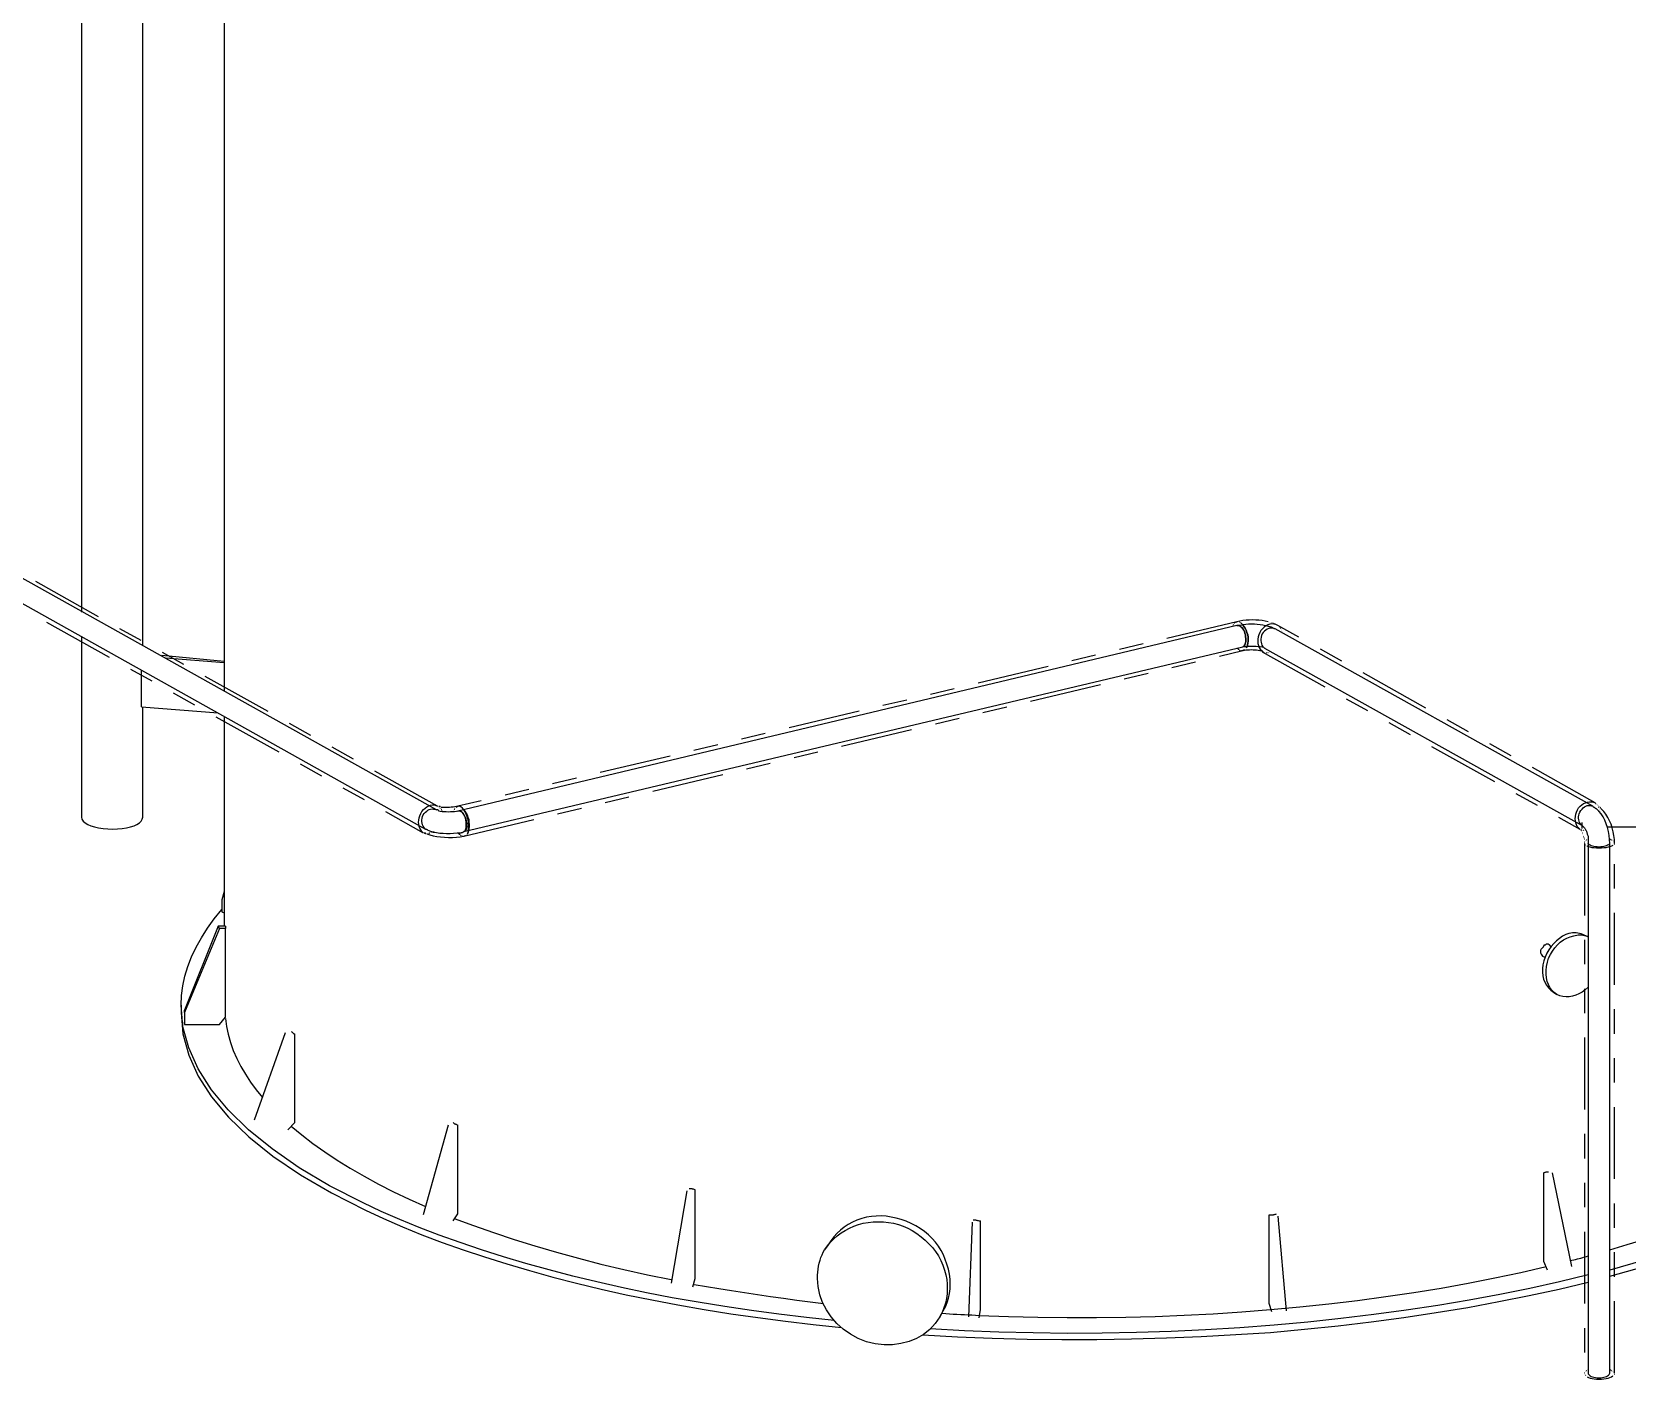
# Model space of a CAD drawing. Header units: metres. Extents: x 20 to 415, y 5 to 292.
# Drawn here: x 146.6 to 229.4, y 149.4 to 219.2 of the extents above; entities that cross this region are included whole.
import ezdxf

# ---------------------------------------------------------------- set-up
doc = ezdxf.new("R2010")
doc.units = ezdxf.units.M
for name, color, linetype in [('ИЗОЛЯЦИЯ', 3, 'Continuous'), ('ОБОЗНАЧЕНИЯ', 7, 'Continuous'), ('ОБОРУДОВАНИЕ', 8, 'Continuous'), ('ТРУБОПРОВОД', 5, 'Continuous')]:
    doc.layers.add(name, color=color, linetype=linetype)

msp = doc.modelspace()

# ---------------------------------------------------------------- linework, layer by layer
at = {"layer": 'ИЗОЛЯЦИЯ'}
for points in [[(150.08, 188.905), (146.825, 190.726)], [(209.119, 188.644), (205.49, 187.785)], [(209.084, 188.641), (209.09, 188.641)], [(209.084, 188.641), (209.09, 188.641)], [(209.272, 188.678), (209.119, 188.644)], [(209.119, 188.644), (209.125, 188.644)], [(209.119, 188.644), (209.125, 188.644)], [(209.177, 188.652), (209.183, 188.652)], [(209.177, 188.652), (209.183, 188.652)], [(209.237, 188.639), (209.243, 188.639)], [(209.237, 188.639), (209.243, 188.639)], [(209.43, 188.704), (209.272, 188.678)], [(209.593, 188.723), (209.43, 188.704)], [(209.76, 188.734), (209.593, 188.723)], [(209.927, 188.738), (209.76, 188.734)], [(210.095, 188.734), (209.927, 188.738)], [(210.261, 188.723), (210.095, 188.734)], [(210.424, 188.704), (210.261, 188.723)], [(210.583, 188.678), (210.424, 188.704)], [(210.735, 188.644), (210.583, 188.678)], [(147.377, 188.632), (150.632, 186.812)], [(152.293, 187.667), (151.187, 188.286)], [(208.87, 188.396), (208.877, 188.396)], [(208.889, 188.433), (208.895, 188.433)], [(208.889, 188.433), (208.895, 188.433)], [(208.908, 188.47), (208.914, 188.47)], [(208.908, 188.47), (208.914, 188.47)], [(208.928, 188.504), (208.934, 188.504)], [(208.928, 188.504), (208.934, 188.504)], [(208.949, 188.537), (208.955, 188.537)], [(208.949, 188.537), (208.955, 188.537)], [(208.972, 188.567), (208.978, 188.567)], [(208.972, 188.567), (208.978, 188.567)], [(208.996, 188.593), (209.002, 188.593)], [(208.996, 188.593), (209.002, 188.593)], [(209.022, 188.614), (209.028, 188.614)], [(209.022, 188.614), (209.028, 188.614)], [(209.051, 188.631), (209.057, 188.631)], [(209.051, 188.631), (209.057, 188.631)], [(209.299, 188.606), (209.361, 188.556)], [(209.299, 188.606), (209.305, 188.606)], [(209.361, 188.556), (209.422, 188.489)], [(209.422, 188.489), (209.361, 188.556)], [(209.361, 188.556), (209.367, 188.556)], [(209.422, 188.489), (209.481, 188.407)], [(209.481, 188.407), (209.422, 188.489)], [(209.481, 188.407), (209.538, 188.312)], [(209.538, 188.312), (209.481, 188.407)], [(209.538, 188.312), (209.59, 188.205)], [(209.59, 188.205), (209.538, 188.312)], [(209.59, 188.205), (209.637, 188.087)], [(209.637, 188.087), (209.59, 188.205)], [(209.637, 188.087), (209.678, 187.961)], [(209.678, 187.961), (209.637, 188.087)], [(209.678, 187.961), (209.693, 187.849)], [(209.693, 187.849), (209.678, 187.961)], [(209.693, 187.849), (209.7, 187.739)], [(209.7, 187.739), (209.693, 187.849)], [(210.218, 187.856), (210.199, 187.741)], [(210.251, 187.972), (210.218, 187.856)], [(210.3, 188.085), (210.251, 187.972)], [(210.363, 188.191), (210.3, 188.085)], [(210.439, 188.285), (210.363, 188.191)], [(210.525, 188.365), (210.439, 188.285)], [(210.62, 188.431), (210.525, 188.365)], [(210.72, 188.481), (210.62, 188.431)], [(210.824, 188.514), (210.72, 188.481)], [(210.789, 188.628), (210.795, 188.628)], [(210.929, 188.53), (210.824, 188.514)], [(210.84, 188.614), (210.846, 188.614)], [(210.888, 188.602), (210.894, 188.602)], [(211.034, 188.527), (210.929, 188.53)], [(210.933, 188.591), (210.94, 188.591)], [(210.976, 188.582), (210.983, 188.582)], [(211.017, 188.573), (211.024, 188.573)], [(211.136, 188.503), (211.034, 188.527)], [(211.057, 188.563), (211.063, 188.563)], [(211.095, 188.551), (211.101, 188.551)], [(211.133, 188.537), (211.139, 188.537)], [(211.232, 188.458), (211.136, 188.503)], [(211.17, 188.52), (211.176, 188.52)], [(211.232, 188.458), (211.239, 188.458)], [(212.336, 187.842), (211.232, 188.458)], [(211.268, 188.437), (211.274, 188.437)], [(211.3, 188.413), (211.306, 188.413)], [(211.329, 188.385), (211.336, 188.385)], [(211.356, 188.353), (211.362, 188.353)], [(211.38, 188.318), (211.387, 188.318)], [(211.403, 188.279), (211.409, 188.279)], [(211.423, 188.236), (211.429, 188.236)], [(211.443, 188.189), (211.449, 188.189)], [(211.462, 188.139), (211.469, 188.139)], [(211.481, 188.085), (211.487, 188.085)], [(154.507, 186.428), (153.4, 187.047)], [(204.256, 187.492), (203.022, 187.2)], [(208.207, 186.861), (209.43, 187.152)], [(209.119, 187.277), (209.125, 187.277)], [(209.138, 187.26), (209.144, 187.26)], [(209.156, 187.246), (209.162, 187.246)], [(209.156, 187.243), (209.162, 187.243)], [(209.173, 187.234), (209.179, 187.234)], [(209.19, 187.224), (209.196, 187.224)], [(209.193, 187.216), (209.199, 187.216)], [(209.205, 187.215), (209.211, 187.215)], [(209.217, 187.205), (209.223, 187.205)], [(209.228, 187.195), (209.235, 187.195)], [(209.229, 187.195), (209.235, 187.195)], [(209.236, 187.184), (209.243, 187.184)], [(209.241, 187.169), (209.248, 187.169)], [(209.243, 187.152), (209.249, 187.152)], [(209.262, 187.152), (209.268, 187.152)], [(209.264, 187.179), (209.271, 187.179)], [(209.281, 187.152), (209.287, 187.152)], [(209.298, 187.168), (209.304, 187.168)], [(209.299, 187.152), (209.305, 187.152)], [(209.318, 187.152), (209.324, 187.152)], [(209.329, 187.161), (209.335, 187.161)], [(209.337, 187.152), (209.343, 187.152)], [(209.355, 187.152), (209.361, 187.152)], [(209.359, 187.156), (209.365, 187.156)], [(209.374, 187.152), (209.38, 187.152)], [(209.386, 187.154), (209.392, 187.154)], [(209.392, 187.152), (209.399, 187.152)], [(209.409, 187.152), (209.415, 187.152)], [(209.411, 187.152), (209.417, 187.152)], [(209.499, 187.18), (209.43, 187.152)], [(209.43, 187.152), (209.499, 187.18)], [(209.43, 187.152), (209.508, 187.169)], [(209.43, 187.152), (209.436, 187.152)], [(209.499, 187.18), (209.505, 187.18)], [(209.508, 187.169), (209.592, 187.182)], [(209.557, 187.225), (209.563, 187.225)], [(209.557, 187.225), (209.563, 187.225)], [(209.592, 187.182), (209.68, 187.192)], [(209.642, 187.356), (209.605, 187.284)], [(209.605, 187.284), (209.642, 187.356)], [(209.605, 187.284), (209.611, 187.284)], [(209.671, 187.44), (209.642, 187.356)], [(209.642, 187.356), (209.671, 187.44)], [(209.69, 187.533), (209.671, 187.44)], [(209.671, 187.44), (209.69, 187.533)], [(209.68, 187.192), (209.772, 187.197)], [(209.699, 187.634), (209.69, 187.533)], [(209.69, 187.533), (209.699, 187.634)], [(209.7, 187.739), (209.699, 187.634)], [(209.699, 187.634), (209.7, 187.739)], [(209.772, 187.197), (209.865, 187.199)], [(209.865, 187.199), (209.958, 187.197)], [(209.958, 187.197), (210.049, 187.192)], [(210.049, 187.192), (210.138, 187.182)], [(210.138, 187.182), (210.222, 187.169)], [(210.199, 187.741), (210.196, 187.627)], [(210.196, 187.627), (210.207, 187.518)], [(210.207, 187.518), (210.233, 187.413)], [(210.222, 187.169), (210.3, 187.152)], [(210.233, 187.413), (210.274, 187.317)], [(210.274, 187.317), (210.33, 187.23)], [(210.3, 187.152), (210.306, 187.152)], [(210.302, 187.152), (210.308, 187.152)], [(210.306, 187.152), (210.312, 187.152)], [(210.314, 187.152), (210.32, 187.152)], [(210.322, 187.152), (210.328, 187.152)], [(210.33, 187.23), (210.401, 187.154)], [(210.331, 187.152), (210.337, 187.152)], [(210.34, 187.152), (210.347, 187.152)], [(210.349, 187.152), (210.355, 187.152)], [(210.356, 187.152), (210.362, 187.152)], [(210.36, 187.152), (210.367, 187.152)], [(210.362, 187.152), (210.368, 187.152)], [(210.379, 187.151), (210.385, 187.151)], [(210.393, 187.146), (210.399, 187.146)], [(210.401, 187.154), (210.486, 187.09)], [(210.403, 187.139), (210.409, 187.139)], [(210.411, 187.131), (210.418, 187.131)], [(210.417, 187.121), (210.423, 187.121)], [(210.421, 187.112), (210.427, 187.112)], [(210.422, 187.104), (210.429, 187.104)], [(210.424, 187.097), (210.43, 187.097)], [(210.424, 187.092), (210.431, 187.092)], [(210.424, 187.09), (213.681, 185.272)], [(210.486, 187.09), (210.493, 187.09)], [(210.524, 187.073), (210.53, 187.073)], [(210.562, 187.06), (210.568, 187.06)], [(210.6, 187.051), (210.606, 187.051)], [(210.64, 187.046), (210.646, 187.046)], [(210.681, 187.044), (210.687, 187.044)], [(210.724, 187.046), (210.73, 187.046)], [(210.769, 187.051), (210.775, 187.051)], [(210.817, 187.06), (210.823, 187.06)], [(210.868, 187.073), (210.874, 187.073)], [(214.55, 186.605), (213.443, 187.223)], [(151.738, 186.192), (152.845, 185.573)], [(199.32, 186.323), (195.691, 185.463)], [(201.788, 186.908), (200.554, 186.615)], [(205.74, 186.273), (206.973, 186.567)], [(158.868, 183.988), (155.613, 185.809)], [(198.411, 184.525), (202.039, 185.39)], [(203.273, 185.684), (204.506, 185.978)], [(218.913, 184.168), (215.657, 185.987)], [(153.952, 184.954), (155.058, 184.335)], [(191.989, 184.586), (190.755, 184.294)], [(194.457, 185.171), (193.223, 184.879)], [(214.788, 184.653), (215.895, 184.035)], [(156.165, 183.715), (159.42, 181.895)], [(189.521, 184.001), (185.891, 183.141)], [(195.944, 183.937), (197.178, 184.231)], [(161.082, 182.75), (159.975, 183.369)], [(184.657, 182.849), (183.424, 182.557)], [(188.616, 182.189), (192.244, 183.054)], [(193.477, 183.349), (194.711, 183.643)], [(217.002, 183.417), (218.109, 182.799)], [(221.128, 182.932), (220.02, 183.55)], [(163.295, 181.512), (162.188, 182.131)], [(182.19, 182.264), (180.956, 181.972)], [(219.217, 182.18), (222.473, 180.362)], [(223.342, 181.695), (222.235, 182.313)], [(160.527, 181.276), (161.633, 180.656)], [(179.722, 181.68), (176.093, 180.82)], [(183.682, 181.013), (184.915, 181.307)], [(186.149, 181.601), (187.382, 181.895)], [(167.657, 179.071), (164.402, 180.893)], [(174.859, 180.527), (173.625, 180.235)], [(178.82, 179.853), (182.448, 180.719)], [(227.705, 179.258), (224.449, 181.077)], [(162.74, 180.037), (163.847, 179.418)], [(172.391, 179.943), (171.157, 179.65)], [(176.353, 179.265), (177.587, 179.559)], [(223.58, 179.743), (224.687, 179.125)], [(164.953, 178.799), (166.911, 177.704)], [(166.786, 178.698), (166.849, 178.805)], [(166.849, 178.805), (166.925, 178.899)], [(166.925, 178.899), (167.01, 178.979)], [(167.01, 178.979), (167.102, 179.045)], [(167.102, 179.045), (167.199, 179.095)], [(167.199, 179.095), (167.297, 179.128)], [(167.297, 179.128), (167.394, 179.143)], [(167.394, 179.143), (167.489, 179.14)], [(167.489, 179.14), (167.577, 179.117)], [(167.577, 179.117), (167.657, 179.071)], [(167.657, 179.071), (167.663, 179.071)], [(167.692, 179.053), (167.698, 179.053)], [(167.719, 179.071), (167.725, 179.071)], [(167.719, 179.071), (167.725, 179.071)], [(167.72, 179.071), (167.726, 179.071)], [(167.721, 179.071), (167.727, 179.071)], [(167.723, 179.071), (167.73, 179.071)], [(167.725, 179.034), (167.731, 179.034)], [(167.727, 179.071), (167.733, 179.071)], [(167.733, 179.071), (167.739, 179.071)], [(167.74, 179.071), (167.746, 179.071)], [(167.751, 179.071), (167.757, 179.071)], [(167.754, 179.014), (167.76, 179.014)], [(167.764, 179.071), (167.77, 179.071)], [(167.78, 178.993), (167.786, 178.993)], [(167.781, 179.071), (167.787, 179.071)], [(167.783, 179.071), (167.789, 179.071)], [(167.787, 179.071), (167.793, 179.071)], [(167.795, 179.07), (167.801, 179.07)], [(167.803, 179.068), (167.809, 179.068)], [(167.805, 178.971), (167.811, 178.971)], [(167.812, 179.064), (167.818, 179.064)], [(167.821, 179.058), (167.828, 179.058)], [(167.827, 178.946), (167.833, 178.946)], [(167.83, 179.05), (167.836, 179.05)], [(167.837, 179.04), (167.843, 179.04)], [(167.841, 179.026), (167.848, 179.026)], [(167.922, 179.009), (167.843, 179.009)], [(167.843, 179.009), (167.849, 179.009)], [(167.848, 178.92), (167.854, 178.92)], [(167.867, 178.89), (167.874, 178.89)], [(167.887, 178.858), (167.893, 178.858)], [(168.005, 179.01), (167.922, 179.009)], [(168.094, 179.011), (168.005, 179.01)], [(168.186, 179.014), (168.094, 179.011)], [(168.278, 179.017), (168.186, 179.014)], [(168.372, 179.023), (168.278, 179.017)], [(168.463, 179.031), (168.372, 179.023)], [(168.551, 179.041), (168.463, 179.031)], [(168.465, 178.823), (168.471, 178.823)], [(168.484, 178.858), (168.49, 178.858)], [(168.484, 178.858), (168.49, 178.858)], [(168.503, 178.89), (168.509, 178.89)], [(168.503, 178.89), (168.509, 178.89)], [(168.523, 178.92), (168.529, 178.92)], [(168.523, 178.92), (168.529, 178.92)], [(168.544, 178.946), (168.55, 178.946)], [(168.544, 178.946), (168.55, 178.946)], [(168.636, 179.055), (168.551, 179.041)], [(168.566, 178.971), (168.572, 178.971)], [(168.566, 178.971), (168.572, 178.971)], [(168.59, 178.993), (168.597, 178.993)], [(168.59, 178.993), (168.597, 178.993)], [(168.617, 179.014), (168.623, 179.014)], [(168.617, 179.014), (168.623, 179.014)], [(168.714, 179.071), (168.636, 179.055)], [(168.646, 179.034), (168.652, 179.034)], [(168.646, 179.034), (168.652, 179.034)], [(168.678, 179.053), (168.684, 179.053)], [(168.678, 179.053), (168.684, 179.053)], [(169.923, 179.358), (168.714, 179.071)], [(168.79, 179.072), (168.714, 179.071)], [(168.714, 179.071), (168.72, 179.071)], [(168.714, 179.071), (168.72, 179.071)], [(168.771, 179.064), (168.778, 179.064)], [(168.867, 179.04), (168.79, 179.072)], [(168.832, 179.042), (168.838, 179.042)], [(168.944, 178.978), (168.867, 179.04)], [(168.893, 179.006), (168.899, 179.006)], [(169.018, 178.892), (168.944, 178.978)], [(168.955, 178.956), (169.017, 178.893)], [(169.017, 178.893), (169.076, 178.816)], [(169.087, 178.784), (169.018, 178.892)], [(169.076, 178.816), (169.132, 178.727)], [(169.147, 178.66), (169.087, 178.784)], [(169.132, 178.727), (169.185, 178.626)], [(173.886, 178.677), (175.119, 178.971)], [(226.69, 178.656), (226.724, 178.772)], [(226.724, 178.772), (226.773, 178.885)], [(226.773, 178.885), (226.836, 178.989)], [(226.836, 178.989), (226.912, 179.079)], [(226.912, 179.079), (226.998, 179.153)], [(226.998, 179.153), (227.092, 179.213)], [(227.092, 179.213), (227.193, 179.258)], [(227.193, 179.258), (227.296, 179.288)], [(227.296, 179.288), (227.402, 179.303)], [(227.402, 179.303), (227.507, 179.303)], [(227.507, 179.303), (227.609, 179.288)], [(227.609, 179.288), (227.705, 179.258)], [(227.705, 179.258), (227.712, 179.258)], [(227.707, 179.241), (227.713, 179.241)], [(227.712, 179.227), (227.718, 179.227)], [(227.72, 179.216), (227.727, 179.216)], [(227.731, 179.205), (227.738, 179.205)], [(227.743, 179.219), (227.749, 179.219)], [(227.745, 179.196), (227.751, 179.196)], [(227.759, 179.186), (227.765, 179.186)], [(227.776, 179.176), (227.782, 179.176)], [(227.779, 179.176), (227.785, 179.176)], [(227.793, 179.165), (227.799, 179.165)], [(227.811, 179.15), (227.817, 179.15)], [(227.814, 179.131), (227.82, 179.131)], [(227.83, 179.134), (227.836, 179.134)], [(227.847, 179.083), (227.853, 179.083)], [(227.848, 179.115), (227.855, 179.115)], [(227.867, 179.096), (227.873, 179.096)], [(227.876, 179.033), (227.883, 179.033)], [(227.886, 179.078), (227.892, 179.078)], [(227.902, 178.981), (227.909, 178.981)], [(227.904, 179.059), (227.911, 179.059)], [(227.923, 179.04), (227.929, 179.04)], [(227.924, 178.927), (227.93, 178.927)], [(227.94, 178.872), (227.947, 178.872)], [(227.942, 179.022), (227.948, 179.022)], [(227.95, 178.816), (227.957, 178.816)], [(227.96, 179.003), (227.966, 179.003)], [(227.979, 178.984), (227.985, 178.984)], [(227.998, 178.966), (228.004, 178.966)], [(228.141, 178.81), (228.016, 178.947)], [(228.016, 178.947), (228.022, 178.947)], [(228.254, 178.658), (228.141, 178.81)], [(166.678, 178.241), (166.685, 178.355)], [(166.686, 178.131), (166.678, 178.241)], [(166.685, 178.355), (166.704, 178.47)], [(166.706, 178.027), (166.686, 178.131)], [(166.704, 178.47), (166.738, 178.585)], [(166.739, 177.931), (166.706, 178.027)], [(166.738, 178.585), (166.786, 178.698)], [(166.785, 177.843), (166.739, 177.931)], [(169.024, 177.517), (172.653, 178.383)], [(169.199, 178.522), (169.147, 178.66)], [(169.185, 178.626), (169.233, 178.513)], [(169.239, 178.377), (169.199, 178.522)], [(169.233, 178.513), (169.273, 178.388)], [(169.264, 178.227), (169.239, 178.377)], [(169.254, 177.831), (169.266, 177.905)], [(169.273, 178.077), (169.264, 178.227)], [(169.266, 177.905), (169.271, 177.987)], [(169.284, 177.911), (169.266, 177.813)], [(169.271, 177.987), (169.273, 178.077)], [(169.273, 178.388), (169.288, 178.26)], [(169.294, 178.02), (169.284, 177.911)], [(169.288, 178.26), (169.295, 178.136)], [(169.295, 178.136), (169.294, 178.02)], [(225.794, 178.506), (226.897, 177.89)], [(226.665, 178.427), (226.67, 178.541)], [(226.672, 178.318), (226.665, 178.427)], [(226.67, 178.541), (226.69, 178.656)], [(226.692, 178.214), (226.672, 178.318)], [(226.726, 178.117), (226.692, 178.214)], [(226.771, 178.03), (226.726, 178.117)], [(226.828, 177.954), (226.771, 178.03)], [(226.897, 177.89), (226.828, 177.954)], [(226.897, 177.89), (226.904, 177.89)], [(226.897, 177.89), (226.904, 177.89)], [(226.897, 177.89), (226.904, 177.89)], [(226.897, 177.89), (226.904, 177.89)], [(226.899, 177.89), (226.905, 177.89)], [(226.904, 177.89), (226.91, 177.89)], [(226.911, 177.889), (226.917, 177.889)], [(226.919, 177.887), (226.925, 177.887)], [(226.928, 177.883), (226.935, 177.883)], [(228.356, 178.495), (228.254, 178.658)], [(228.445, 178.322), (228.356, 178.495)], [(228.522, 178.139), (228.445, 178.322)], [(228.585, 177.949), (228.522, 178.139)], [(228.635, 177.753), (228.585, 177.949)], [(166.842, 177.767), (166.785, 177.843)], [(166.911, 177.704), (166.842, 177.767)], [(166.911, 177.704), (166.917, 177.704)], [(166.929, 177.704), (166.936, 177.704)], [(166.948, 177.703), (166.954, 177.703)], [(166.948, 177.687), (166.954, 177.687)], [(166.967, 177.703), (166.973, 177.703)], [(166.985, 177.7), (166.992, 177.7)], [(166.985, 177.674), (166.992, 177.674)], [(167.004, 177.696), (167.01, 177.696)], [(167.023, 177.691), (167.029, 177.691)], [(167.023, 177.665), (167.029, 177.665)], [(167.041, 177.683), (167.048, 177.683)], [(167.06, 177.672), (167.066, 177.672)], [(167.06, 177.659), (167.066, 177.659)], [(167.079, 177.658), (167.085, 177.658)], [(167.097, 177.657), (167.103, 177.657)], [(167.097, 177.642), (167.255, 177.589)], [(167.135, 177.659), (167.141, 177.659)], [(167.172, 177.665), (167.178, 177.665)], [(167.209, 177.674), (167.215, 177.674)], [(167.246, 177.687), (167.253, 177.687)], [(167.255, 177.589), (167.429, 177.545)], [(167.284, 177.704), (167.29, 177.704)], [(167.302, 177.704), (167.309, 177.704)], [(167.321, 177.704), (167.327, 177.704)], [(167.34, 177.706), (167.346, 177.706)], [(167.358, 177.708), (167.365, 177.708)], [(167.377, 177.712), (167.383, 177.712)], [(167.396, 177.717), (167.402, 177.717)], [(167.414, 177.726), (167.421, 177.726)], [(167.429, 177.545), (167.615, 177.509)], [(167.433, 177.735), (167.439, 177.735)], [(167.452, 177.749), (167.458, 177.749)], [(167.47, 177.766), (167.477, 177.766)], [(167.615, 177.509), (167.812, 177.482)], [(167.812, 177.482), (168.014, 177.463)], [(168.014, 177.463), (168.221, 177.454)], [(168.221, 177.454), (168.428, 177.454)], [(168.428, 177.454), (168.633, 177.464)], [(168.633, 177.464), (168.833, 177.486)], [(168.714, 177.704), (168.72, 177.704)], [(168.732, 177.685), (168.738, 177.685)], [(168.75, 177.667), (168.756, 177.667)], [(168.751, 177.668), (168.757, 177.668)], [(168.768, 177.65), (168.774, 177.65)], [(168.784, 177.634), (168.791, 177.634)], [(168.787, 177.637), (168.794, 177.637)], [(168.799, 177.619), (168.806, 177.619)], [(168.812, 177.606), (168.818, 177.606)], [(168.823, 177.595), (168.829, 177.595)], [(168.824, 177.609), (168.83, 177.609)], [(168.831, 177.586), (168.837, 177.586)], [(168.833, 177.486), (169.024, 177.517)], [(168.836, 177.581), (168.842, 177.581)], [(168.838, 177.579), (168.844, 177.579)], [(168.857, 177.563), (168.863, 177.563)], [(168.859, 177.584), (168.865, 177.584)], [(168.875, 177.549), (168.881, 177.549)], [(168.893, 177.564), (168.899, 177.564)], [(168.894, 177.538), (168.9, 177.538)], [(168.912, 177.531), (168.919, 177.531)], [(168.924, 177.547), (168.93, 177.547)], [(168.931, 177.525), (168.937, 177.525)], [(168.95, 177.522), (168.956, 177.522)], [(168.953, 177.534), (168.96, 177.534)], [(168.968, 177.519), (168.975, 177.519)], [(168.98, 177.525), (168.986, 177.525)], [(168.987, 177.518), (168.993, 177.518)], [(169.004, 177.519), (169.01, 177.519)], [(169.006, 177.517), (169.012, 177.517)], [(169.093, 177.545), (169.024, 177.517)], [(169.024, 177.517), (169.031, 177.517)], [(169.024, 177.517), (169.031, 177.517)], [(169.077, 177.54), (169.083, 177.54)], [(169.122, 177.569), (169.128, 177.569)], [(169.152, 177.59), (169.158, 177.59)], [(169.16, 177.607), (169.167, 177.607)], [(169.193, 177.652), (169.199, 177.652)], [(169.238, 177.726), (169.2, 177.65)], [(169.2, 177.65), (169.206, 177.65)], [(169.219, 177.704), (169.225, 177.704)], [(169.266, 177.813), (169.238, 177.726)], [(169.239, 177.763), (169.254, 177.831)], [(226.933, 177.873), (226.94, 177.873)], [(226.938, 177.877), (226.944, 177.877)], [(226.946, 177.869), (226.953, 177.869)], [(226.953, 177.859), (226.959, 177.859)], [(226.958, 177.845), (226.964, 177.845)], [(226.959, 177.828), (226.966, 177.828)], [(226.966, 177.86), (226.972, 177.86)], [(226.98, 177.788), (226.986, 177.788)], [(226.996, 177.849), (227.002, 177.849)], [(227.003, 177.74), (227.009, 177.74)], [(227.025, 177.842), (227.031, 177.842)], [(227.027, 177.688), (227.033, 177.688)], [(227.052, 177.631), (227.058, 177.631)], [(227.053, 177.836), (227.059, 177.836)], [(227.076, 177.572), (227.083, 177.572)], [(227.081, 177.832), (227.087, 177.832)], [(227.098, 177.51), (227.104, 177.51)], [(227.11, 177.83), (227.116, 177.83)], [(227.117, 177.448), (227.124, 177.448)], [(227.133, 177.387), (227.139, 177.387)], [(227.14, 177.829), (227.147, 177.829)], [(227.142, 177.326), (227.148, 177.326)], [(227.146, 177.269), (227.152, 177.269)], [(227.146, 177.252), (227.152, 177.252)], [(227.146, 177.238), (227.152, 177.238)], [(227.146, 177.226), (227.152, 177.226)], [(227.146, 177.216), (227.152, 177.216)], [(227.146, 177.206), (227.152, 177.206)], [(227.146, 177.197), (227.152, 177.197)], [(227.146, 177.187), (227.152, 177.187)], [(227.146, 177.175), (227.152, 177.175)], [(227.146, 177.161), (227.152, 177.161)], [(227.146, 177.144), (227.146, 173.415)], [(227.146, 177.144), (227.152, 177.144)], [(227.148, 177.18), (227.154, 177.18)], [(227.153, 177.212), (227.16, 177.212)], [(227.155, 177.108), (227.161, 177.108)], [(227.163, 177.241), (227.169, 177.241)], [(227.173, 177.828), (227.179, 177.828)], [(227.176, 177.268), (227.182, 177.268)], [(227.182, 177.071), (227.188, 177.071)], [(227.193, 177.292), (227.199, 177.292)], [(227.208, 177.828), (227.214, 177.828)], [(227.213, 177.315), (227.219, 177.315)], [(227.237, 177.336), (227.244, 177.336)], [(227.265, 177.355), (227.271, 177.355)], [(227.297, 177.374), (227.303, 177.374)], [(228.451, 177.393), (228.458, 177.393)], [(228.468, 177.376), (228.474, 177.376)], [(228.482, 177.363), (228.489, 177.363)], [(228.494, 177.353), (228.5, 177.353)], [(228.504, 177.344), (228.51, 177.344)], [(228.514, 177.339), (228.52, 177.339)], [(228.523, 177.335), (228.529, 177.335)], [(228.533, 177.333), (228.54, 177.333)], [(228.545, 177.331), (228.551, 177.331)], [(228.559, 177.331), (228.565, 177.331)], [(228.576, 177.331), (228.582, 177.331)], [(228.594, 177.312), (228.601, 177.312)], [(228.612, 177.294), (228.619, 177.294)], [(228.63, 177.275), (228.636, 177.275)], [(228.671, 177.553), (228.635, 177.753)], [(228.647, 177.256), (228.653, 177.256)], [(228.658, 177.071), (228.664, 177.071)], [(228.661, 177.238), (228.668, 177.238)], [(228.693, 177.349), (228.671, 177.553)], [(228.674, 177.219), (228.68, 177.219)], [(228.685, 177.2), (228.691, 177.2)], [(228.689, 177.108), (228.696, 177.108)], [(228.7, 177.144), (228.693, 177.349)], [(228.693, 177.182), (228.699, 177.182)], [(228.698, 177.163), (228.704, 177.163)], [(228.7, 177.144), (228.706, 177.144)], [(227.225, 177.036), (227.231, 177.036)], [(227.356, 176.973), (227.283, 177.003)], [(227.283, 177.003), (227.29, 177.003)], [(227.441, 176.947), (227.356, 176.973)], [(227.539, 176.926), (227.441, 176.947)], [(227.648, 176.91), (227.539, 176.926)], [(227.765, 176.899), (227.648, 176.91)], [(227.892, 176.896), (227.765, 176.899)], [(228.021, 176.899), (227.892, 176.896)], [(228.143, 176.91), (228.021, 176.899)], [(228.258, 176.926), (228.143, 176.91)], [(228.364, 176.947), (228.258, 176.926)], [(228.459, 176.973), (228.364, 176.947)], [(228.541, 177.003), (228.459, 176.973)], [(228.608, 177.036), (228.541, 177.003)], [(228.7, 174.807), (228.7, 176.075)], [(228.7, 169.809), (228.7, 173.539)], [(227.146, 172.146), (227.146, 170.878)], [(227.146, 169.61), (227.146, 168.342)], [(228.7, 167.273), (228.7, 168.541)], [(227.146, 167.074), (227.146, 163.344)], [(228.7, 164.737), (228.7, 166.005)], [(228.7, 159.739), (228.7, 163.469)], [(227.146, 162.076), (227.146, 160.808)], [(227.146, 159.54), (227.146, 158.272)], [(228.7, 157.203), (228.7, 158.471)], [(227.146, 157.004), (227.146, 153.274)], [(228.7, 154.666), (228.7, 155.935)], [(228.7, 149.669), (228.7, 153.398)], [(227.146, 152.006), (227.146, 150.738)], [(227.193, 149.762), (227.199, 149.762)], [(227.213, 149.781), (227.219, 149.781)], [(227.237, 149.799), (227.244, 149.799)], [(227.265, 149.818), (227.271, 149.818)], [(227.297, 149.837), (227.303, 149.837)], [(227.332, 149.855), (227.339, 149.855)], [(228.468, 149.853), (228.474, 149.853)], [(228.482, 149.849), (228.489, 149.849)], [(228.494, 149.842), (228.5, 149.842)], [(228.504, 149.833), (228.51, 149.833)], [(228.514, 149.824), (228.52, 149.824)], [(228.523, 149.815), (228.529, 149.815)], [(228.533, 149.807), (228.54, 149.807)], [(228.545, 149.8), (228.551, 149.8)], [(228.559, 149.795), (228.565, 149.795)], [(228.576, 149.793), (228.582, 149.793)], [(228.594, 149.774), (228.601, 149.774)], [(228.612, 149.756), (228.619, 149.756)], [(227.146, 149.669), (227.152, 149.669)], [(227.148, 149.687), (227.154, 149.687)], [(227.153, 149.706), (227.16, 149.706)], [(227.155, 149.615), (227.161, 149.615)], [(227.163, 149.725), (227.169, 149.725)], [(227.176, 149.743), (227.182, 149.743)], [(227.182, 149.565), (227.188, 149.565)], [(227.225, 149.519), (227.231, 149.519)], [(227.283, 149.479), (227.356, 149.444)], [(227.356, 149.444), (227.441, 149.414)], [(227.441, 149.414), (227.539, 149.39)], [(227.539, 149.39), (227.647, 149.372)], [(227.647, 149.372), (227.765, 149.362)], [(227.765, 149.362), (227.892, 149.358)], [(227.892, 149.358), (228.021, 149.362)], [(228.021, 149.362), (228.143, 149.372)], [(228.143, 149.372), (228.259, 149.39)], [(228.259, 149.39), (228.364, 149.414)], [(228.364, 149.414), (228.459, 149.444)], [(228.459, 149.444), (228.541, 149.479)], [(228.541, 149.479), (228.608, 149.519)], [(228.608, 149.519), (228.614, 149.519)], [(228.63, 149.739), (228.636, 149.739)], [(228.647, 149.723), (228.653, 149.723)], [(228.658, 149.565), (228.664, 149.565)], [(228.661, 149.708), (228.668, 149.708)], [(228.674, 149.695), (228.68, 149.695)], [(228.685, 149.684), (228.691, 149.684)], [(228.689, 149.615), (228.695, 149.615)], [(228.693, 149.675), (228.699, 149.675)], [(228.698, 149.671), (228.704, 149.671)], [(228.7, 149.669), (228.706, 149.669)]]:
    msp.add_lwpolyline(points, dxfattribs=at)
at = {"layer": 'ОБОЗНАЧЕНИЯ'}
msp.add_lwpolyline([(228.327, 178.015), (238.832, 178.015)], dxfattribs=at)
at = {"layer": 'ОБОРУДОВАНИЕ'}
for points in [[(149.195, 253.977), (149.195, 189.142)], [(152.365, 187.401), (152.365, 253.977)], [(156.592, 242.601), (156.592, 185.039)], [(149.195, 187.898), (149.195, 178.512)], [(152.303, 184.231), (152.303, 186.158)], [(153.359, 186.904), (156.592, 186.593)], [(153.546, 186.779), (156.592, 186.531)], [(152.303, 184.231), (156.281, 183.92)], [(152.365, 178.512), (152.365, 184.231)], [(156.592, 183.734), (156.592, 172.855)], [(149.195, 178.512), (149.216, 178.404), (149.279, 178.304), (149.379, 178.214), (149.513, 178.132), (149.676, 178.061), (149.866, 178.002), (150.078, 177.954), (150.309, 177.92), (150.554, 177.898), (150.811, 177.89), (151.066, 177.898), (151.307, 177.92), (151.531, 177.954), (151.734, 178.002), (151.914, 178.061), (152.068, 178.132), (152.194, 178.214), (152.287, 178.304), (152.345, 178.404), (152.365, 178.512)], [(156.592, 174.658), (156.468, 174.223)], [(156.468, 174.223), (156.468, 173.601)], [(154.354, 168.752), (154.376, 169.256), (154.443, 169.759), (154.552, 170.262), (154.704, 170.763), (154.898, 171.263), (155.133, 171.76), (155.408, 172.256), (155.723, 172.749), (156.076, 173.239), (156.468, 173.725)], [(156.468, 173.601), (156.592, 173.539)], [(156.281, 172.855), (154.541, 168.504)], [(156.343, 172.731), (154.541, 168.379)], [(156.654, 172.855), (156.281, 172.855)], [(156.343, 172.731), (156.281, 172.855)], [(156.654, 172.731), (156.343, 172.731)], [(156.654, 172.855), (156.654, 172.837), (156.654, 172.818), (156.654, 172.801), (156.654, 172.785), (156.654, 172.77), (156.654, 172.757), (156.654, 172.746), (156.654, 172.738), (156.654, 172.733), (156.654, 172.731)], [(156.654, 168.131), (156.654, 172.731)], [(226.338, 172.482), (226.171, 172.416), (226.005, 172.327), (225.844, 172.22), (225.69, 172.096), (225.545, 171.954), (225.412, 171.798), (225.291, 171.627), (225.186, 171.446), (225.1, 171.254), (225.032, 171.052), (224.988, 170.85), (224.965, 170.651), (224.963, 170.461), (224.984, 170.278), (225.025, 170.104), (225.086, 169.943), (225.168, 169.793), (225.269, 169.658), (225.39, 169.539), (225.53, 169.436)], [(225.716, 169.312), (225.576, 169.414), (225.456, 169.534), (225.354, 169.671), (225.272, 169.822), (225.211, 169.988), (225.17, 170.167), (225.15, 170.357), (225.151, 170.559), (225.174, 170.77), (225.219, 170.99), (225.285, 171.192), (225.373, 171.383), (225.479, 171.564), (225.602, 171.731), (225.74, 171.884), (225.89, 172.02), (226.053, 172.137), (226.223, 172.234), (226.402, 172.308), (226.587, 172.358)], [(227.208, 172.358), (227.132, 172.393), (227.052, 172.424), (226.969, 172.452), (226.884, 172.473), (226.797, 172.49), (226.707, 172.501), (226.616, 172.506), (226.524, 172.505), (226.431, 172.497), (226.338, 172.482)], [(226.587, 172.358), (226.663, 172.375), (226.742, 172.387), (226.822, 172.396), (226.903, 172.399), (226.983, 172.397), (227.061, 172.39), (227.136, 172.376), (227.207, 172.356), (227.273, 172.329), (227.332, 172.296)], [(227.332, 172.296), (227.208, 172.358)], [(225.157, 171.923), (225.14, 171.906), (225.126, 171.892), (225.114, 171.882), (225.104, 171.874), (225.095, 171.869), (225.085, 171.865), (225.075, 171.862), (225.063, 171.861), (225.049, 171.861), (225.032, 171.861), (225.031, 171.842), (225.026, 171.823), (225.017, 171.805), (225.007, 171.786), (224.994, 171.767), (224.979, 171.749), (224.962, 171.73), (224.945, 171.711), (224.927, 171.693), (224.908, 171.674), (224.891, 171.654), (224.878, 171.63), (224.869, 171.603), (224.863, 171.574), (224.861, 171.542), (224.863, 171.509), (224.869, 171.474), (224.878, 171.437), (224.891, 171.401), (224.97, 171.301)], [(224.97, 171.301), (225.095, 171.239)], [(225.343, 171.861), (225.326, 171.877), (225.312, 171.891), (225.301, 171.902), (225.29, 171.91), (225.281, 171.915), (225.272, 171.919), (225.261, 171.921), (225.25, 171.922), (225.236, 171.923), (225.219, 171.923), (225.217, 171.923), (225.213, 171.923), (225.205, 171.923), (225.197, 171.923), (225.188, 171.923), (225.179, 171.923), (225.17, 171.923), (225.163, 171.923), (225.159, 171.923), (225.157, 171.923)], [(225.405, 171.798), (225.343, 171.861)], [(227.332, 169.685), (227.18, 169.547), (227.021, 169.431), (226.858, 169.338), (226.692, 169.267), (226.524, 169.219), (226.357, 169.193), (226.19, 169.189), (226.028, 169.207), (225.869, 169.248), (225.716, 169.312)], [(225.53, 169.436), (225.716, 169.312)], [(154.354, 168.752), (154.354, 168.379)], [(188.232, 152.404), (186.785, 152.56), (185.355, 152.733), (183.943, 152.92), (182.55, 153.124), (181.177, 153.344), (179.827, 153.581), (178.501, 153.835), (177.201, 154.106), (175.927, 154.396), (174.681, 154.704), (173.447, 155.026), (172.243, 155.361), (171.071, 155.707), (169.93, 156.066), (168.822, 156.437), (167.748, 156.821), (166.709, 157.219), (165.704, 157.63), (164.735, 158.056), (163.803, 158.496), (162.058, 159.392), (160.481, 160.326), (159.075, 161.295), (157.845, 162.294), (156.794, 163.321), (155.926, 164.372), (155.244, 165.445), (154.752, 166.534), (154.454, 167.638), (154.354, 168.752)], [(154.354, 168.379), (154.454, 167.265), (154.753, 166.161), (155.247, 165.071), (155.934, 164), (156.809, 162.948), (157.872, 161.921), (159.118, 160.922), (160.545, 159.953), (162.149, 159.019), (163.927, 158.123), (164.861, 157.683), (165.835, 157.257), (166.846, 156.846), (167.895, 156.448), (168.978, 156.064), (170.095, 155.693), (171.244, 155.334), (172.423, 154.988), (173.632, 154.653), (174.868, 154.331), (176.147, 154.023), (177.448, 153.733), (178.771, 153.462), (180.115, 153.208), (181.48, 152.971), (182.866, 152.751), (184.271, 152.547), (185.697, 152.36), (187.141, 152.187), (188.605, 152.031)], [(154.541, 168.504), (154.541, 167.882)], [(154.541, 168.379), (154.541, 168.504)], [(154.541, 168.379), (154.541, 167.758)], [(156.343, 167.758), (156.654, 168.131)], [(156.654, 168.069), (156.708, 167.657), (156.795, 167.243), (156.914, 166.826), (157.064, 166.41), (157.245, 165.994), (157.455, 165.58), (157.695, 165.169), (157.963, 164.763), (158.258, 164.361), (158.581, 163.966)], [(247.473, 168.752), (247.423, 167.951), (247.272, 167.151), (247.02, 166.355), (246.667, 165.565), (246.214, 164.782), (245.66, 164.008), (245.006, 163.246), (244.251, 162.496), (243.394, 161.762), (242.438, 161.044), (241.405, 160.345), (240.285, 159.666), (239.08, 159.006), (237.792, 158.367), (236.424, 157.75), (234.977, 157.155), (233.454, 156.584), (231.857, 156.036), (230.189, 155.513), (228.451, 155.015)], [(228.451, 154.704), (230.189, 155.187), (231.857, 155.701), (233.454, 156.245), (234.977, 156.817), (236.424, 157.416), (237.792, 158.038), (239.08, 158.683), (240.285, 159.349), (241.405, 160.033), (242.438, 160.734), (243.394, 161.45), (244.251, 162.179), (245.006, 162.922), (245.66, 163.676), (246.214, 164.44), (246.667, 165.214), (247.02, 165.996), (247.272, 166.785), (247.423, 167.579), (247.473, 168.379)], [(154.541, 167.758), (154.541, 167.882)], [(154.541, 167.758), (156.343, 167.758)], [(159.762, 167.323), (158.146, 162.785)], [(160.073, 167.385), (160.092, 167.366), (160.11, 167.348), (160.129, 167.331), (160.148, 167.315), (160.166, 167.3), (160.185, 167.287), (160.204, 167.275), (160.222, 167.267), (160.241, 167.262), (160.259, 167.261)], [(160.259, 162.661), (160.259, 167.261)], [(159.886, 162.288), (160.259, 162.661)], [(160.073, 162.474), (160.614, 162.028), (161.191, 161.588), (161.804, 161.152), (162.452, 160.722), (163.134, 160.298), (163.851, 159.882), (164.6, 159.475), (165.38, 159.077), (166.193, 158.688), (167.035, 158.309)], [(168.216, 162.536), (166.911, 157.874)], [(168.465, 162.661), (168.484, 162.644), (168.503, 162.63), (168.523, 162.618), (168.544, 162.608), (168.566, 162.598), (168.59, 162.589), (168.617, 162.579), (168.646, 162.567), (168.678, 162.553), (168.714, 162.536)], [(168.714, 157.936), (168.714, 162.536)], [(225.032, 160.05), (225.053, 160.067), (225.077, 160.08), (225.102, 160.091), (225.129, 160.099), (225.157, 160.104), (225.185, 160.108), (225.211, 160.11), (225.238, 160.111), (225.261, 160.112), (225.281, 160.112)], [(225.032, 155.45), (225.032, 160.05)], [(225.468, 160.05), (226.462, 155.201)], [(180.587, 159.117), (179.778, 154.331)], [(180.711, 159.242), (180.746, 159.242), (180.779, 159.241), (180.81, 159.24), (180.838, 159.238), (180.866, 159.234), (180.894, 159.229), (180.923, 159.22), (180.954, 159.21), (180.986, 159.196), (181.022, 159.179)], [(181.022, 154.579), (181.022, 159.179)], [(228.451, 156.071), (229.354, 156.336), (230.234, 156.608), (231.092, 156.888), (231.927, 157.175), (232.741, 157.47), (233.531, 157.772), (234.3, 158.082), (235.046, 158.399), (235.769, 158.723), (236.47, 159.055)], [(168.465, 157.563), (168.714, 157.936)], [(168.527, 157.688), (169.53, 157.319), (170.562, 156.958), (171.623, 156.607), (172.711, 156.267), (173.826, 155.94), (174.968, 155.624), (176.134, 155.324), (177.325, 155.038), (178.54, 154.769), (179.778, 154.517)], [(187.735, 156.071), (187.875, 156.271), (188.032, 156.459), (188.204, 156.633), (188.39, 156.794), (188.59, 156.942), (188.801, 157.074), (189.021, 157.191), (189.249, 157.291), (189.484, 157.374), (189.724, 157.439), (189.987, 157.486), (190.252, 157.514), (190.517, 157.523), (190.783, 157.514), (191.045, 157.486), (191.304, 157.439), (191.558, 157.374), (191.805, 157.29), (192.044, 157.187), (192.273, 157.066), (192.51, 156.911), (192.734, 156.745), (192.945, 156.568), (193.141, 156.38), (193.322, 156.18), (193.486, 155.969), (193.632, 155.747), (193.759, 155.514), (193.866, 155.27), (193.951, 155.015), (194.017, 154.771), (194.063, 154.524), (194.089, 154.275), (194.097, 154.027), (194.084, 153.779), (194.05, 153.533), (193.995, 153.29), (193.92, 153.052), (193.822, 152.818), (193.703, 152.59)], [(193.889, 152.901), (193.994, 153.112), (194.082, 153.332), (194.153, 153.562), (194.206, 153.799), (194.239, 154.044), (194.252, 154.293), (194.243, 154.547), (194.211, 154.805), (194.156, 155.065), (194.076, 155.325), (193.992, 155.566), (193.89, 155.801), (193.77, 156.029), (193.632, 156.25), (193.478, 156.46), (193.306, 156.659), (193.118, 156.846), (192.914, 157.018), (192.694, 157.175), (192.459, 157.315), (192.213, 157.438), (191.962, 157.545), (191.705, 157.636), (191.446, 157.709), (191.185, 157.765), (190.925, 157.803), (190.665, 157.821), (190.409, 157.818), (190.157, 157.795), (189.911, 157.75), (189.655, 157.684), (189.412, 157.601), (189.18, 157.5), (188.96, 157.381), (188.753, 157.245), (188.559, 157.092), (188.379, 156.923), (188.212, 156.737), (188.06, 156.536), (187.922, 156.32)], [(195.381, 157.501), (195.195, 152.59)], [(195.443, 157.625), (195.481, 157.624), (195.518, 157.619), (195.555, 157.612), (195.592, 157.604), (195.63, 157.594), (195.667, 157.585), (195.704, 157.577), (195.742, 157.57), (195.779, 157.565), (195.816, 157.563)], [(195.816, 152.963), (195.816, 157.563)], [(210.797, 157.874), (210.85, 157.874), (210.895, 157.875), (210.937, 157.876), (210.973, 157.878), (211.007, 157.882), (211.039, 157.888), (211.07, 157.896), (211.102, 157.906), (211.135, 157.919), (211.17, 157.936)], [(210.797, 153.274), (210.797, 157.874)], [(211.232, 157.812), (211.668, 152.901)], [(187.362, 154.579), (187.366, 154.745), (187.377, 154.908), (187.396, 155.066), (187.422, 155.221), (187.455, 155.372), (187.496, 155.519), (187.545, 155.663), (187.601, 155.803), (187.664, 155.939), (187.735, 156.071)], [(187.922, 156.32), (187.735, 156.071)], [(226.4, 155.512), (226.493, 155.531), (226.587, 155.55), (226.68, 155.57), (226.773, 155.591), (226.866, 155.613), (226.959, 155.637), (227.053, 155.664), (227.146, 155.693), (227.239, 155.725), (227.332, 155.761)], [(227.332, 154.766), (225.841, 154.404), (224.314, 154.065), (222.754, 153.748), (221.161, 153.453), (219.539, 153.181), (217.889, 152.931), (216.213, 152.703), (214.512, 152.498), (212.79, 152.316), (211.046, 152.155), (209.271, 152.019), (207.49, 151.909), (205.704, 151.825), (203.916, 151.767), (202.126, 151.736), (200.336, 151.73), (198.547, 151.75), (196.762, 151.797), (194.981, 151.87), (193.205, 151.969)], [(210.859, 152.963), (212.381, 153.103), (213.886, 153.262), (215.373, 153.439), (216.841, 153.635), (218.288, 153.849), (219.713, 154.082), (221.113, 154.334), (222.488, 154.604), (223.837, 154.893), (225.157, 155.201)], [(225.219, 155.015), (225.032, 155.45)], [(180.897, 154.144), (181.022, 154.579)], [(180.959, 154.269), (181.599, 154.159), (182.249, 154.052), (182.907, 153.949), (183.573, 153.847), (184.247, 153.748), (184.925, 153.651), (185.608, 153.556), (186.295, 153.461), (186.983, 153.367), (187.673, 153.274)], [(193.703, 152.59), (193.471, 152.24), (193.189, 151.936), (192.864, 151.678), (192.502, 151.468), (192.11, 151.308), (191.693, 151.198), (191.258, 151.14), (190.813, 151.134), (190.361, 151.182), (189.911, 151.285), (189.477, 151.46), (189.073, 151.681), (188.702, 151.946), (188.369, 152.248), (188.077, 152.583), (187.83, 152.945), (187.631, 153.331), (187.484, 153.736), (187.393, 154.154), (187.362, 154.579)], [(192.832, 151.658), (194.626, 151.559), (196.426, 151.486), (198.23, 151.438), (200.038, 151.415), (201.846, 151.417), (203.655, 151.443), (205.462, 151.493), (207.266, 151.566), (209.065, 151.663), (210.859, 151.782), (212.622, 151.943), (214.363, 152.125), (216.082, 152.33), (217.777, 152.558), (219.445, 152.808), (221.086, 153.08), (222.698, 153.375), (224.277, 153.692), (225.823, 154.031), (227.332, 154.393)], [(210.922, 152.839), (210.797, 153.274)], [(193.703, 152.59), (193.889, 152.901)], [(193.827, 152.777), (194.015, 152.76), (194.206, 152.746), (194.4, 152.734), (194.595, 152.725), (194.791, 152.715), (194.986, 152.705), (195.182, 152.695), (195.375, 152.684), (195.566, 152.669), (195.754, 152.652)], [(195.754, 152.528), (195.816, 152.963)], [(195.754, 152.652), (197.268, 152.604), (198.787, 152.572), (200.309, 152.555), (201.832, 152.556), (203.353, 152.575), (204.871, 152.612), (206.383, 152.669), (207.886, 152.746), (209.379, 152.844), (210.859, 152.963)]]:
    msp.add_lwpolyline(points, dxfattribs=at)
at = {"layer": 'ТРУБОПРОВОД'}
for points in [[(167.595, 178.885), (130.484, 199.647)], [(129.924, 198.652), (167.035, 177.89)], [(209.119, 188.458), (168.714, 178.823)], [(211.046, 188.271), (211.025, 188.29), (211.002, 188.308), (210.975, 188.326), (210.946, 188.342), (210.914, 188.357), (210.881, 188.37), (210.845, 188.381), (210.809, 188.389), (210.772, 188.394), (210.735, 188.396), (210.602, 188.431), (210.461, 188.462), (210.317, 188.488), (210.169, 188.507), (210.02, 188.52), (209.872, 188.526), (209.724, 188.523), (209.58, 188.511), (209.44, 188.49), (209.305, 188.458), (209.287, 188.458), (209.268, 188.458), (209.249, 188.458), (209.231, 188.458), (209.212, 188.458), (209.194, 188.458), (209.175, 188.458), (209.156, 188.458), (209.138, 188.458), (209.119, 188.458)], [(209.119, 188.458), (209.175, 188.452), (209.23, 188.436), (209.284, 188.409), (209.335, 188.373), (209.383, 188.326), (209.428, 188.27), (209.468, 188.205), (209.503, 188.131), (209.532, 188.05), (209.554, 187.961), (209.569, 187.869), (209.577, 187.783), (209.578, 187.701), (209.573, 187.625), (209.562, 187.556), (209.545, 187.495), (209.523, 187.442), (209.496, 187.398), (209.465, 187.363), (209.43, 187.339)], [(209.43, 187.339), (209.465, 187.363), (209.496, 187.398), (209.523, 187.442), (209.545, 187.495), (209.561, 187.556), (209.573, 187.625), (209.578, 187.701), (209.577, 187.783), (209.569, 187.869), (209.554, 187.961), (209.532, 188.05), (209.503, 188.131), (209.468, 188.205), (209.428, 188.27), (209.383, 188.326), (209.335, 188.373), (209.284, 188.409), (209.23, 188.436), (209.175, 188.452), (209.119, 188.458)], [(211.108, 188.271), (211.049, 188.301), (210.983, 188.317), (210.914, 188.32), (210.841, 188.309), (210.766, 188.287), (210.692, 188.253), (210.619, 188.21), (210.549, 188.156), (210.484, 188.094), (210.424, 188.023), (210.393, 187.93), (210.371, 187.838), (210.361, 187.748), (210.361, 187.662), (210.37, 187.58), (210.389, 187.504), (210.416, 187.434), (210.452, 187.372), (210.496, 187.32), (210.549, 187.277)], [(211.108, 188.271), (211.046, 188.271)], [(227.581, 179.071), (211.108, 188.271)], [(169.024, 177.766), (209.43, 187.339)], [(209.43, 187.339), (209.51, 187.356), (209.599, 187.369), (209.696, 187.378), (209.798, 187.384), (209.904, 187.386), (210.012, 187.384), (210.12, 187.378), (210.225, 187.369), (210.328, 187.356), (210.424, 187.339), (210.426, 187.339), (210.431, 187.339), (210.438, 187.339), (210.446, 187.339), (210.455, 187.339), (210.465, 187.339), (210.473, 187.339), (210.48, 187.339), (210.485, 187.339), (210.486, 187.339), (210.503, 187.322), (210.517, 187.309), (210.528, 187.298), (210.536, 187.29), (210.541, 187.285), (210.545, 187.281), (210.547, 187.279), (210.548, 187.277), (210.549, 187.277), (210.549, 187.277)], [(210.549, 187.277), (227.022, 178.077)], [(167.035, 177.89), (166.983, 177.933), (166.939, 177.986), (166.903, 178.048), (166.875, 178.117), (166.857, 178.194), (166.847, 178.275), (166.847, 178.361), (166.858, 178.452), (166.879, 178.544), (166.911, 178.636), (166.969, 178.707), (167.03, 178.77), (167.094, 178.823), (167.161, 178.867), (167.23, 178.9), (167.3, 178.923), (167.373, 178.933), (167.446, 178.931), (167.52, 178.915), (167.595, 178.885)], [(168.714, 178.823), (168.632, 178.806), (168.539, 178.793), (168.436, 178.784), (168.327, 178.778), (168.216, 178.776), (168.105, 178.778), (167.997, 178.784), (167.894, 178.793), (167.8, 178.806), (167.719, 178.823), (167.717, 178.839), (167.713, 178.853), (167.705, 178.864), (167.697, 178.872), (167.688, 178.877), (167.679, 178.881), (167.67, 178.884), (167.663, 178.884), (167.659, 178.885), (167.657, 178.885), (167.64, 178.885), (167.626, 178.885), (167.616, 178.885), (167.608, 178.885), (167.603, 178.885), (167.598, 178.885), (167.596, 178.885), (167.595, 178.885), (167.595, 178.885), (167.595, 178.885)], [(168.714, 178.823), (168.769, 178.833), (168.825, 178.825), (168.878, 178.802), (168.929, 178.764), (168.978, 178.714), (169.022, 178.653), (169.063, 178.582), (169.098, 178.503), (169.126, 178.417), (169.149, 178.325), (169.164, 178.25), (169.172, 178.172), (169.173, 178.095), (169.168, 178.021), (169.157, 177.952), (169.14, 177.892), (169.118, 177.84), (169.091, 177.8), (169.06, 177.775), (169.024, 177.766)], [(169.149, 178.139), (169.143, 178.25), (169.127, 178.36), (169.101, 178.463), (169.067, 178.559), (169.024, 178.644), (168.974, 178.716), (168.917, 178.773), (168.854, 178.812), (168.786, 178.829), (168.714, 178.823)], [(227.022, 178.077), (226.969, 178.12), (226.925, 178.172), (226.889, 178.232), (226.861, 178.3), (226.843, 178.372), (226.834, 178.448), (226.834, 178.527), (226.844, 178.606), (226.866, 178.685), (226.897, 178.761), (226.955, 178.848), (227.016, 178.924), (227.08, 178.989), (227.147, 179.04), (227.216, 179.079), (227.287, 179.106), (227.359, 179.118), (227.433, 179.117), (227.506, 179.101), (227.581, 179.071)], [(227.27, 179.071), (227.27, 179.071), (227.27, 179.071)], [(228.451, 177.144), (228.444, 177.351), (228.422, 177.559), (228.386, 177.765), (228.336, 177.967), (228.273, 178.163), (228.196, 178.348), (228.108, 178.522), (228.006, 178.682), (227.892, 178.825), (227.768, 178.947), (227.749, 178.949), (227.73, 178.954), (227.712, 178.963), (227.693, 178.973), (227.674, 178.986), (227.656, 179.001), (227.637, 179.017), (227.618, 179.035), (227.6, 179.053), (227.581, 179.071)], [(167.035, 177.89), (167.052, 177.89), (167.066, 177.89), (167.078, 177.889), (167.088, 177.887), (167.097, 177.883), (167.107, 177.877), (167.117, 177.869), (167.129, 177.859), (167.143, 177.845), (167.159, 177.828), (167.297, 177.778), (167.447, 177.738), (167.608, 177.708), (167.777, 177.686), (167.952, 177.673), (168.13, 177.667), (168.311, 177.668), (168.49, 177.675), (168.667, 177.687), (168.838, 177.704), (168.857, 177.704), (168.875, 177.704), (168.894, 177.706), (168.912, 177.708), (168.931, 177.712), (168.95, 177.717), (168.968, 177.726), (168.987, 177.735), (169.006, 177.749), (169.024, 177.766)], [(169.024, 177.766), (169.043, 177.77), (169.061, 177.781), (169.078, 177.799), (169.095, 177.826), (169.11, 177.859), (169.123, 177.9), (169.134, 177.949), (169.142, 178.005), (169.147, 178.068), (169.149, 178.139)], [(227.022, 178.077), (227.084, 178.015), (227.086, 178.013), (227.091, 178.007), (227.099, 177.998), (227.11, 177.985), (227.122, 177.968), (227.137, 177.947), (227.154, 177.923), (227.171, 177.895), (227.189, 177.864), (227.208, 177.828), (227.225, 177.808), (227.239, 177.784), (227.251, 177.757), (227.261, 177.728), (227.27, 177.696), (227.28, 177.663), (227.29, 177.628), (227.302, 177.591), (227.316, 177.555), (227.332, 177.517), (227.332, 177.499), (227.332, 177.48), (227.332, 177.461), (227.332, 177.443), (227.332, 177.424), (227.332, 177.405), (227.332, 177.387), (227.332, 177.368), (227.332, 177.349), (227.332, 177.331), (227.332, 177.312), (227.332, 177.294), (227.332, 177.275), (227.332, 177.256), (227.332, 177.238), (227.332, 177.219), (227.332, 177.2), (227.332, 177.182), (227.332, 177.163), (227.332, 177.144)], [(227.024, 177.928), (227.024, 178.226)], [(227.332, 177.144), (227.332, 149.669)], [(228.451, 177.144), (228.444, 177.124), (228.423, 177.101), (228.389, 177.077), (228.344, 177.052), (228.288, 177.028), (228.223, 177.006), (228.15, 176.986), (228.07, 176.972), (227.983, 176.962), (227.892, 176.958), (227.801, 176.962), (227.714, 176.972), (227.634, 176.986), (227.561, 177.006), (227.496, 177.028), (227.44, 177.052), (227.395, 177.077), (227.361, 177.101), (227.34, 177.124), (227.332, 177.144)], [(228.451, 149.669), (228.451, 177.144)], [(227.332, 149.669), (227.34, 149.631), (227.361, 149.595), (227.395, 149.56), (227.44, 149.528), (227.496, 149.498), (227.561, 149.472), (227.634, 149.45), (227.714, 149.434), (227.801, 149.424), (227.892, 149.42), (227.983, 149.424), (228.07, 149.434), (228.15, 149.45), (228.223, 149.472), (228.288, 149.498), (228.344, 149.528), (228.389, 149.56), (228.423, 149.595), (228.444, 149.631), (228.451, 149.669)]]:
    msp.add_lwpolyline(points, dxfattribs=at)

doc.saveas('drawing.dxf')
